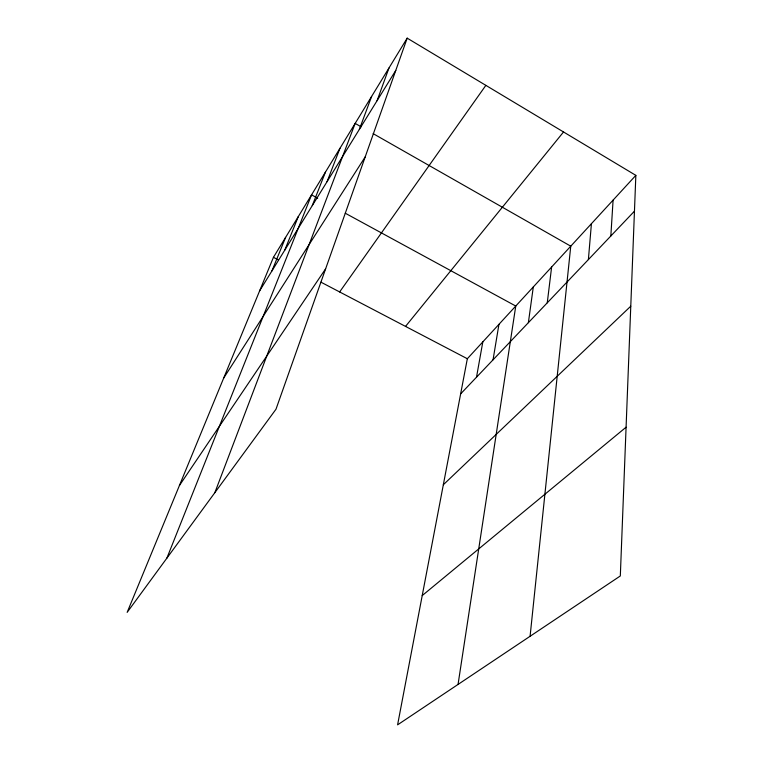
<?xml version="1.0" encoding="UTF-8"?>
<svg xmlns="http://www.w3.org/2000/svg" width="763" height="763" viewBox="0 0 763 763"><rect width="100%" height="100%" fill="white"/><g stroke="black" fill="none" stroke-linecap="round" stroke-linejoin="round"><path stroke-width="1.14" d="M635.846 175.366L620.319 575.96L397.59 724.85L467.337 358.734L635.846 175.366L407.184 38.15L273.44 257.322L127.154 612.365L275.987 409.226L407.184 38.15M610.839 235.996L613.09 200.125M588.387 259.592L591.42 223.712M530.085 636.285L570.762 246.182L373.145 133.639M547.262 302.825L551.62 267.021M528.377 322.673L533.299 286.955M458.048 684.44L515.759 306.039L345.257 213.211M493.051 359.812L498.945 324.332M476.503 377.208L482.817 341.881M377.075 100.697L388.949 68.05M359.363 129.386L371.629 96.424M214.842 492.679L355.167 123.406L361.157 126.82M327.05 181.699L339.945 148.337M312.277 205.6L325.429 172.133M166.868 558.163L311.562 194.861L317.704 198.208M284.761 250.169L298.295 216.597M271.914 270.96L285.6 237.398M259.62 290.856L395.778 70.415M223.683 378.086L365.2 156.901M179.419 485.526L325.629 268.814M339.64 291.952L485.859 85.361M405.525 326.411L563.533 131.97M460.633 393.889L634.454 211.17M443.322 484.772L630.772 306.201M422.216 595.588L626.089 427.194M273.44 257.322L278.514 259.983M320.937 282.167L467.337 358.734"/></g></svg>
